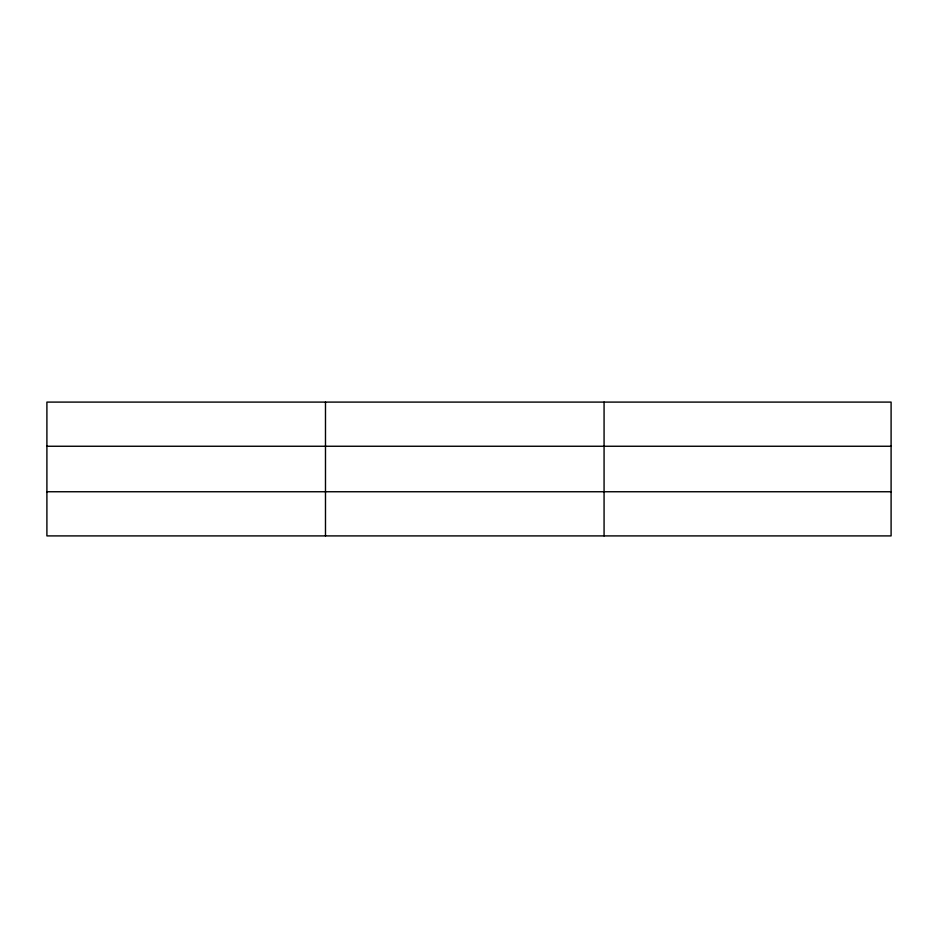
<?xml version="1.0" encoding="UTF-8"?>
<svg xmlns="http://www.w3.org/2000/svg" width="938" height="938" viewBox="0 0 938 938"><rect width="100%" height="100%" fill="white"/><g stroke="black" fill="none" stroke-linecap="round" stroke-linejoin="round"><path stroke-width="1.41" d="M325.486 402.097L325.486 535.903M604.072 402.097L604.072 535.903M891.1 446.254L891.1 402.097L46.9 402.097L46.9 535.903L891.1 535.903L891.1 446.254L46.9 446.254M46.9 491.747L891.1 491.747"/></g></svg>
